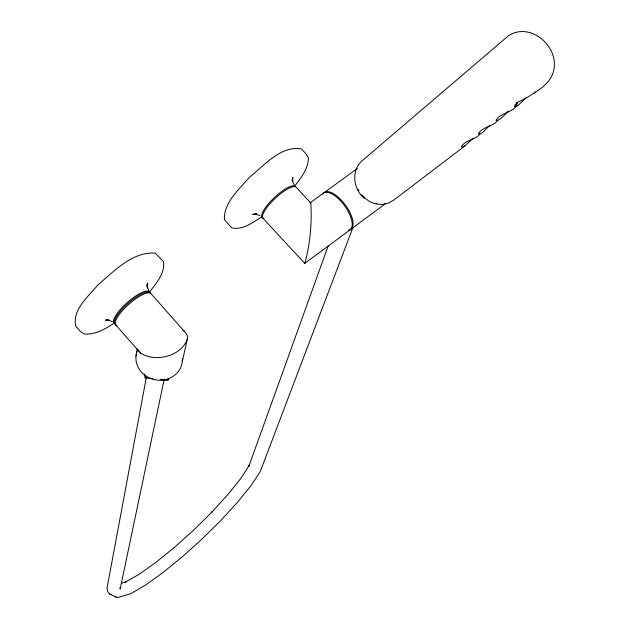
<?xml version="1.0" encoding="UTF-8"?>
<svg xmlns="http://www.w3.org/2000/svg" width="629" height="629" viewBox="0 0 629 629"><rect width="100%" height="100%" fill="white"/><g stroke="black" fill="none" stroke-linecap="round" stroke-linejoin="round"><path stroke-width="0.94" d="M136.006 356.085L137.224 348.859M152.745 378.752L145.22 377.88L145.747 375.065M146.368 377.274L107.032 588.154L107.567 591.457L109.713 594.012L117.576 597.55L130.667 593.697L144.977 585.45L162.51 572.917L182.253 556.838L201.838 539.21L220.575 520.733L237.715 502.06L251.183 485.407L260.202 471.711L352.861 227.714M164.2 379.256L120.131 589.137L120.076 587.447M160.277 379.617L167.801 380.49L168.202 378.619M182.292 361.368L187.623 338.025L186.876 334.329L151.424 294.097A23.65 6.777 -41.5 0 0 127.868 305.144A23.65 6.777 -41.5 0 0 116.939 325.649M187.623 338.025C182.434 356.045 155.449 362.988 140.471 353.042L115.445 324.619M364.458 198.418C352.838 189.156 350.707 169.075 363.35 159.75L508.287 35.892C528.918 21.968 556.689 44.014 554.243 67.012C552.946 82.997 537.536 91.008 525.294 98.549C521.575 100.734 515.937 101.969 514.31 106.372C515.874 108.078 517.486 103.738 517.124 102.48M516.016 106.34L517.156 102.142M146.927 285.322L147.729 282.995L147.343 288.082L147.155 285.676L148.876 290.834M328.141 246.065L248.754 466.561L249.328 465.224L240.789 478.465L227.926 494.528L211.769 512.218L212.067 511.92L193.473 530.286L173.989 547.773L174.312 547.489L155.607 562.617L138.695 574.552L124.864 582.344L126.248 581.833L121.546 583.256M292.202 179.351L292.941 177.661L292.249 180.767L292.571 177.905L292.792 181.38L293.955 184.659M167.801 380.49L168.603 378.776M304.751 263.417C310.262 244.068 311.992 223.122 310.828 203.033L295.874 186.947A22.793 6.266 -43.1 0 0 273.874 199.637A22.793 6.266 -43.1 0 0 263.48 218.782L304.751 263.417L350.172 229.789M146.903 285.487L147.634 284.198L146.746 285.692M149.576 291.982C156.086 283.239 165.372 273.403 163.43 261.578L155.269 253.094C132.287 251.545 114.187 271.225 97.982 284.835C88.61 296.314 72.217 309.437 75.684 326.026L80.646 331.703L84.341 334.015C95.356 334.919 105.326 328.888 114.242 323.117M294.781 185.846C301.228 177.708 308.304 168.666 308.399 157.816L306.449 154.317L301.44 148.971C281.006 145.11 263.881 165.883 249.493 177.252C239.122 189.36 223.908 202.184 224.349 219.545L231.771 227.918C243.132 230.293 253.22 222.139 262.254 216.51M473.063 138.144L465.358 145.582L393.329 200.415L388.085 203.23L382.165 204.464L375.977 204.048M526.567 97.298L518.225 105.334L516.173 106.285M489.724 125.603C486.39 128.025 482.529 134.48 478.292 133.875C482.089 126.783 493.065 126.688 497.924 120.281M508.436 110.963C504.898 113.991 500.535 120.768 495.904 120.43C499.89 113.102 511.102 112.945 516.181 106.372M533.73 93.532L535.271 91.826M480.454 133.592C475.799 139.842 465.043 139.882 461.427 146.754L461.993 147.052L465.358 145.582M351.045 229.145L385.601 203.56M324.1 192.671L357.327 168.525M255.256 213.994L256.561 213.467L252.591 214.568L255.814 214.088M107.221 319.949L105.641 320.468L108.833 319.941L105.648 320.019L109.194 320.428L112.512 321.749M376.716 203.482L374.923 203.615L369.891 201.736M256.663 214.112L255.091 213.923L259.997 215.7M310.828 203.033L310.168 202.797L323.227 193.307A22.683 9.655 54.1 0 1 345.447 207.004A22.683 9.655 54.1 0 1 348.639 230.528M369.262 201.311L365.347 198.465M109.713 594.012L111.223 594.782M114.509 596.489L115.972 597.228M182.905 330.241L184.462 331.192M364.655 197.821L361.714 194.683M138.254 349.842L140.471 353.042M357.956 189.25L358.852 190.634M144.324 374.153L145.22 377.88M263.976 218.216A22.793 6.282 -43.1 0 1 271.704 200.179A22.793 6.282 -43.1 0 1 295.087 186.105M323.031 194.047A22.675 9.671 54.1 0 1 345.179 204.747A22.675 9.671 54.1 0 1 349.504 229.892M182.347 358.577A23.312 21.315 11.5 0 1 155.56 379.845A23.312 21.315 11.5 0 1 137.358 350.683M116.161 324.761A23.643 6.785 -41.5 0 1 127.074 304.247A23.643 6.785 -41.5 0 1 150.638 293.208M115.406 323.904A23.643 6.801 -41.5 0 1 126.303 303.375A23.643 6.801 -41.5 0 1 149.875 292.359"/></g></svg>
